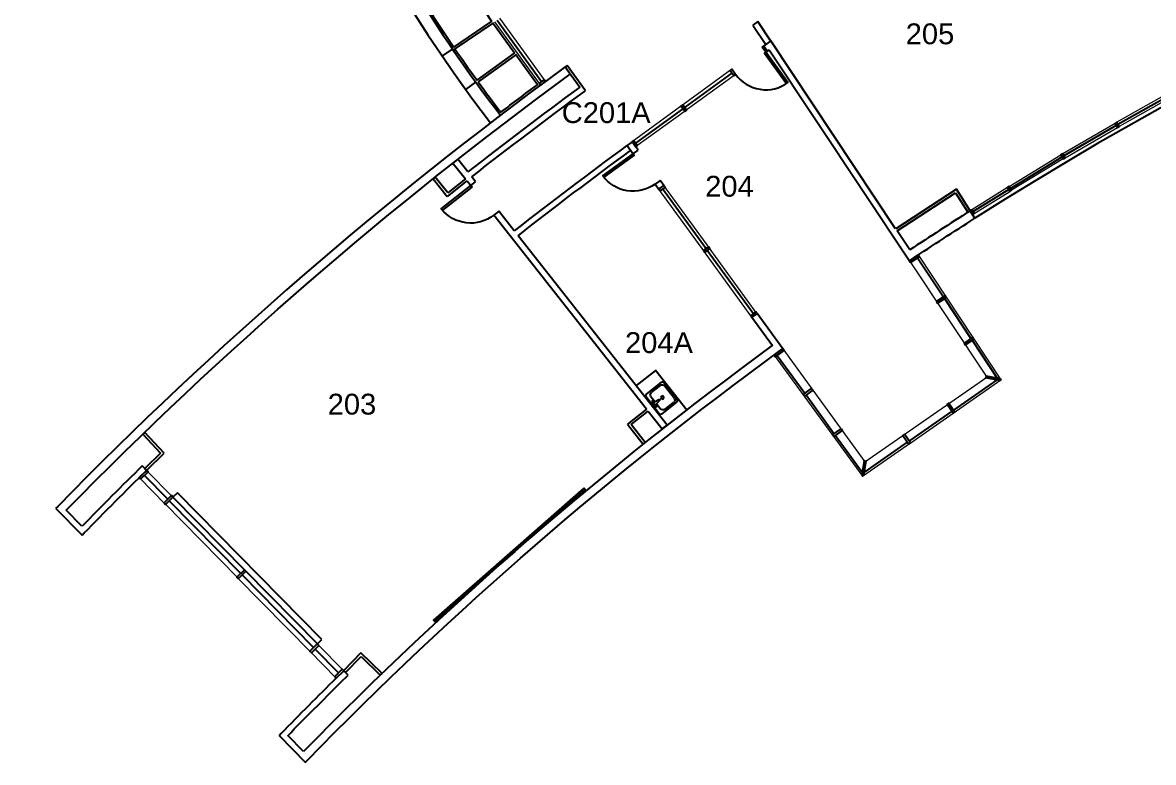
# Model space of a CAD drawing. Header units: inches. Extents: x -60 to 4788, y -1491 to 1233.
# Drawn here: x 333 to 1419, y -1491 to -780 of the extents above; entities that cross this region are included whole.
import ezdxf

# ---------------------------------------------------------------- set-up
doc = ezdxf.new("R2010")
doc.units = ezdxf.units.IN
doc.header["$LTSCALE"] = 48
doc.header["$MEASUREMENT"] = 0
doc.layers.add('A-Anno-Note', color=231, linetype='Continuous', lineweight=25)
doc.layers.add('A-FLOR-CASE', color=3, linetype='Continuous', lineweight=25)
for name, color, linetype in [('A-DOOR', 4, 'Continuous'), ('A-GLAZ', 3, 'Continuous'), ('A-ROOF-OTLN', 6, 'Continuous'), ('A-WALL', 5, 'Continuous'), ('A-WALL-JAMB', 6, 'Continuous')]:
    doc.layers.add(name, color=color, linetype=linetype)
doc.styles.add('ATT', font='txt')

# ---------------------------------------------------------------- blocks, each defined once
blk = doc.blocks.new('15PSNK03')
at = {"color": 0, "linetype": 'ByBlock'}
for p, q in [((20.5, 12.25), (1.5, 12.25)), ((0, 10.75), (0, -10.25)), ((2, -1.25), (2, 1.75)), ((9, 0.75), (3, 1.75)), ((4, 1.5), (4, 7.75)), ((7, 10.75), (17.5, 10.75)), ((9, -0.25), (9, 0.75)), ((20.5, 7.75), (20.5, -7.25)), ((22, -10.25), (22, 10.75)), ((3, -1.25), (9, -0.25)), ((4, -7.25), (4, -1)), ((17.5, -10.25), (7, -10.25)), ((1.5, -11.75), (20.5, -11.75))]:
    blk.add_line(p, q, dxfattribs=at)
for centre, radius in [((2.5, 2.75), 1), ((12, 0.25), 1.5), ((2.5, -2.25), 1)]:
    blk.add_circle(centre, radius, dxfattribs=at)
for centre, radius, start, end in [((1.5, 10.75), 1.5, 90, 180), ((20.5, 10.75), 1.5, 0, 90), ((7, 7.75), 3, 90, 180), ((17.5, 7.75), 3, 0, 90), ((1.5, -10.25), 1.5, 180, 270), ((7, -7.25), 3, 180, 270), ((17.5, -7.25), 3, 270, 0), ((20.5, -10.25), 1.5, 270, 0)]:
    blk.add_arc(centre, radius, start, end, dxfattribs=at)
at = {"color": 0, "linetype": 'ByBlock', "style": 'ATT'}
for tag, p, flags in [('ITEM', (0, -22), 3), ('ROOM_NUMBER', (0, -31), 1)]:
    blk.add_attdef(tag, p, '', height=6, dxfattribs=dict(at, flags=flags))
blk = doc.blocks.new('*U206')
at = {"linetype": 'ByBlock', "lineweight": -2}
for p, q in [((35.9, 3), (-0.1, 3)), ((8.6, -3), (30, -3))]:
    blk.add_line(p, q, dxfattribs=at)
at = {"lineweight": -2}
for p, q in [((35.9, 3), (-0.1, 3)), ((8.6, -3), (30, -3))]:
    blk.add_line(p, q, dxfattribs=at)
blk = doc.blocks.new('*U207')
at = {"linetype": 'ByBlock', "lineweight": -2}
blk.add_line((80.2, -5.1), (83, -5), dxfattribs=at)
at = {"lineweight": -2}
blk.add_line((80.2, -5.1), (83, -5), dxfattribs=at)
at = {"linetype": 'ByBlock', "lineweight": -2, "extrusion": (3.20128e-44, -3.13998e-44, -1)}
blk.add_arc((0, 3424.6), 3424.6, 268.7114, 269.9163, dxfattribs=at)
at = {"lineweight": -2, "extrusion": (3.20128e-44, -3.13998e-44, -1)}
blk.add_arc((0, 3424.6), 3424.6, 268.7114, 269.9163, dxfattribs=at)
at = {"linetype": 'ByBlock', "lineweight": -2}
blk.add_arc((0, 3424.6), 3430.6, 270.0837, 271.3389, dxfattribs=at)
at = {"lineweight": -2}
blk.add_arc((0, 3424.6), 3430.6, 270.0837, 271.3389, dxfattribs=at)
blk = doc.blocks.new('*U232')
at = {"linetype": 'ByBlock', "lineweight": -2}
for p, q in [((6.9, 3), (3, 3)), ((6.9, -3), (6.9, 3)), ((42.9, 3), (42.9, -3)), ((48.9, 3), (42.9, 3)), ((48.9, -3), (48.9, 3)), ((200.9, 3), (200.9, -3)), ((243, 3), (200.9, 3)), ((-3, -3), (6.9, -3)), ((42.9, -3), (48.9, -3)), ((200.9, -3), (234.5, -3))]:
    blk.add_line(p, q, dxfattribs=at)
at = {"lineweight": -2}
for p, q in [((6.9, 3), (3, 3)), ((6.9, -3), (6.9, 3)), ((42.9, 3), (42.9, -3)), ((48.9, 3), (42.9, 3)), ((48.9, -3), (48.9, 3)), ((200.9, 3), (200.9, -3)), ((243, 3), (200.9, 3)), ((-3, -3), (6.9, -3)), ((42.9, -3), (48.9, -3)), ((200.9, -3), (234.5, -3))]:
    blk.add_line(p, q, dxfattribs=at)
blk = doc.blocks.new('*U233')
at = {"linetype": 'ByBlock', "lineweight": -2}
for p, q in [((243.3, 3), (0, 3)), ((8.5, -3), (30.5, -3)), ((33, -3), (249.6, -3))]:
    blk.add_line(p, q, dxfattribs=at)
at = {"lineweight": -2}
for p, q in [((243.3, 3), (0, 3)), ((8.5, -3), (30.5, -3)), ((33, -3), (249.6, -3))]:
    blk.add_line(p, q, dxfattribs=at)
blk = doc.blocks.new('*U234')
at = {"linetype": 'ByBlock', "lineweight": -2}
for p, q in [((298.7, 3), (0, 3)), ((298.7, -3), (298.7, 0)), ((-6, -3), (298.7, -3))]:
    blk.add_line(p, q, dxfattribs=at)
at = {"lineweight": -2}
for p, q in [((298.7, 3), (0, 3)), ((298.7, -3), (298.7, 0)), ((-6, -3), (298.7, -3))]:
    blk.add_line(p, q, dxfattribs=at)
blk = doc.blocks.new('*U323')
at = {"linetype": 'ByBlock', "lineweight": -2}
for p, q in [((0, 3), (0, -3)), ((22.5, 3), (0, 3)), ((22.5, -3), (22.5, 3)), ((58.5, 3), (58.5, -3)), ((62.5, 3), (58.5, 3)), ((86.5, 3), (68.5, 3)), ((0, -3), (22.5, -3)), ((58.5, -3), (86.5, -3))]:
    blk.add_line(p, q, dxfattribs=at)
at = {"lineweight": -2}
for p, q in [((0, 3), (0, -3)), ((22.5, 3), (0, 3)), ((22.5, -3), (22.5, 3)), ((58.5, 3), (58.5, -3)), ((62.5, 3), (58.5, 3)), ((86.5, 3), (68.5, 3)), ((0, -3), (22.5, -3)), ((58.5, -3), (86.5, -3))]:
    blk.add_line(p, q, dxfattribs=at)
blk = doc.blocks.new('*U324')
at = {"linetype": 'ByBlock', "lineweight": -2}
for p, q in [((3, 3), (-3, 3)), ((3, -3), (3, 3)), ((159.6, 3), (159.6, -3)), ((167.8, 3), (159.6, 3)), ((159.6, -3), (161.6, -3))]:
    blk.add_line(p, q, dxfattribs=at)
at = {"lineweight": -2}
for p, q in [((3, 3), (-3, 3)), ((3, -3), (3, 3)), ((159.6, 3), (159.6, -3)), ((167.8, 3), (159.6, 3)), ((159.6, -3), (161.6, -3))]:
    blk.add_line(p, q, dxfattribs=at)
blk = doc.blocks.new('*U393')
at = {"linetype": 'ByBlock', "lineweight": -2}
blk.add_line((0, 0), (0, -6), dxfattribs=at)
at = {"lineweight": -2}
blk.add_line((0, 0), (0, -6), dxfattribs=at)
at = {"linetype": 'ByBlock', "lineweight": -2, "extrusion": (3.62324e-44, -2.64192e-44, -1)}
blk.add_arc((0, 3798), 3798, 267.9536, 270, dxfattribs=at)
at = {"lineweight": -2, "extrusion": (3.62324e-44, -2.64192e-44, -1)}
blk.add_arc((0, 3798), 3798, 267.9536, 270, dxfattribs=at)
at = {"linetype": 'ByBlock', "lineweight": -2}
blk.add_arc((0, 3798), 3804, 270, 272.0464, dxfattribs=at)
at = {"lineweight": -2}
blk.add_arc((0, 3798), 3804, 270, 272.0464, dxfattribs=at)
blk = doc.blocks.new('*U409')
at = {"linetype": 'ByBlock', "lineweight": -2}
for p, q in [((0, 3), (0, -3)), ((21.8, 3), (0, 3)), ((24.3, 3), (261.4, 3)), ((261.4, -3), (261.4, 3)), ((297.4, 3), (297.4, -3)), ((303.1, 3), (297.4, 3)), ((325, 3), (305.6, 3)), ((325, -3), (325, 3)), ((0, -3), (231.5, -3)), ((237.5, -3), (261.4, -3)), ((297.4, -3), (303.5, -3)), ((309.5, -3), (325, -3))]:
    blk.add_line(p, q, dxfattribs=at)
at = {"lineweight": -2}
for p, q in [((0, 3), (0, -3)), ((21.8, 3), (0, 3)), ((24.3, 3), (261.4, 3)), ((261.4, -3), (261.4, 3)), ((297.4, 3), (297.4, -3)), ((303.1, 3), (297.4, 3)), ((325, 3), (305.6, 3)), ((325, -3), (325, 3)), ((0, -3), (231.5, -3)), ((237.5, -3), (261.4, -3)), ((297.4, -3), (303.5, -3)), ((309.5, -3), (325, -3))]:
    blk.add_line(p, q, dxfattribs=at)
blk = doc.blocks.new('*U410')
at = {"linetype": 'ByBlock', "lineweight": -2}
for p, q in [((0, 2.5), (0, 0)), ((27.5, 2.5), (0, 2.5)), ((0, 0), (25, 0))]:
    blk.add_line(p, q, dxfattribs=at)
at = {"lineweight": -2}
for p, q in [((0, 2.5), (0, 0)), ((27.5, 2.5), (0, 2.5)), ((0, 0), (25, 0))]:
    blk.add_line(p, q, dxfattribs=at)
blk = doc.blocks.new('*U411')
at = {"linetype": 'ByBlock', "lineweight": -2}
for p, q in [((-2.5, 0), (21.4, 0)), ((21.4, 2.5), (0, 2.5)), ((21.4, 0), (21.4, 2.5))]:
    blk.add_line(p, q, dxfattribs=at)
at = {"lineweight": -2}
for p, q in [((-2.5, 0), (21.4, 0)), ((21.4, 2.5), (0, 2.5)), ((21.4, 0), (21.4, 2.5))]:
    blk.add_line(p, q, dxfattribs=at)
blk = doc.blocks.new('*U412')
at = {"linetype": 'ByBlock', "lineweight": -2}
for p, q in [((28.3, 2.5), (0, 2.5)), ((2.5, 0), (28.3, 0)), ((28.3, 0), (28.3, 2.5))]:
    blk.add_line(p, q, dxfattribs=at)
at = {"lineweight": -2}
for p, q in [((28.3, 2.5), (0, 2.5)), ((2.5, 0), (28.3, 0)), ((28.3, 0), (28.3, 2.5))]:
    blk.add_line(p, q, dxfattribs=at)
blk = doc.blocks.new('*U413')
at = {"linetype": 'ByBlock', "lineweight": -2}
for p, q in [((0, 2.5), (0, 0)), ((24.4, 2.5), (0, 2.5)), ((0, 0), (21.9, 0))]:
    blk.add_line(p, q, dxfattribs=at)
at = {"lineweight": -2}
for p, q in [((0, 2.5), (0, 0)), ((24.4, 2.5), (0, 2.5)), ((0, 0), (21.9, 0))]:
    blk.add_line(p, q, dxfattribs=at)
blk = doc.blocks.new('*U414')
at = {"linetype": 'ByBlock', "lineweight": -2}
for p, q in [((0, 2.5), (0, 0)), ((19.4, 2.5), (0, 2.5)), ((0, 0), (21.9, 0))]:
    blk.add_line(p, q, dxfattribs=at)
at = {"lineweight": -2}
for p, q in [((0, 2.5), (0, 0)), ((19.4, 2.5), (0, 2.5)), ((0, 0), (21.9, 0))]:
    blk.add_line(p, q, dxfattribs=at)
blk = doc.blocks.new('*U415')
at = {"linetype": 'ByBlock', "lineweight": -2}
for p, q in [((23.8, 2.5), (3, 2.5)), ((3, 0), (26.3, 0))]:
    blk.add_line(p, q, dxfattribs=at)
at = {"lineweight": -2}
for p, q in [((23.8, 2.5), (3, 2.5)), ((3, 0), (26.3, 0))]:
    blk.add_line(p, q, dxfattribs=at)
blk = doc.blocks.new('*U416')
at = {"linetype": 'ByBlock', "lineweight": -2}
for p, q in [((27.1, 2.5), (3, 2.5)), ((3, 0), (24.6, 0))]:
    blk.add_line(p, q, dxfattribs=at)
at = {"lineweight": -2}
for p, q in [((27.1, 2.5), (3, 2.5)), ((3, 0), (24.6, 0))]:
    blk.add_line(p, q, dxfattribs=at)
blk = doc.blocks.new('*U417')
at = {"linetype": 'ByBlock', "lineweight": -2}
for p, q in [((72.7, 2.5), (3.2, 2.5)), ((3.2, 0), (70.2, 0))]:
    blk.add_line(p, q, dxfattribs=at)
at = {"lineweight": -2}
for p, q in [((72.7, 2.5), (3.2, 2.5)), ((3.2, 0), (70.2, 0))]:
    blk.add_line(p, q, dxfattribs=at)
blk = doc.blocks.new('*U418')
at = {"linetype": 'ByBlock', "lineweight": -2}
for p, q in [((22, 2.5), (-2.5, 2.5)), ((22, 0), (22, 2.5)), ((0, 0), (22, 0))]:
    blk.add_line(p, q, dxfattribs=at)
at = {"lineweight": -2}
for p, q in [((22, 2.5), (-2.5, 2.5)), ((22, 0), (22, 2.5)), ((0, 0), (22, 0))]:
    blk.add_line(p, q, dxfattribs=at)
blk = doc.blocks.new('*U499')
at = {"linetype": 'ByBlock', "lineweight": -2}
blk.add_line((0, 0), (-1.3, 0), dxfattribs=at)
at = {"lineweight": -2}
blk.add_line((0, 0), (-1.3, 0), dxfattribs=at)
at = {"linetype": 'ByBlock', "lineweight": -2, "extrusion": (3.62156e-44, -2.64422e-44, -1)}
blk.add_arc((0, 3870), 3870, 267.9892, 270, dxfattribs=at)
at = {"lineweight": -2, "extrusion": (3.62156e-44, -2.64422e-44, -1)}
blk.add_arc((0, 3870), 3870, 267.9892, 270, dxfattribs=at)
at = {"linetype": 'ByBlock', "lineweight": -2}
blk.add_arc((0, 3870), 3876, 270.0181, 272.0109, dxfattribs=at)
at = {"lineweight": -2}
blk.add_arc((0, 3870), 3876, 270.0181, 272.0109, dxfattribs=at)
blk = doc.blocks.new('*U508')
at = {"linetype": 'ByBlock', "lineweight": -2}
for p, q in [((36, 3), (-0.1, 3)), ((6.1, -3), (27.7, -3))]:
    blk.add_line(p, q, dxfattribs=at)
at = {"lineweight": -2}
for p, q in [((36, 3), (-0.1, 3)), ((6.1, -3), (27.7, -3))]:
    blk.add_line(p, q, dxfattribs=at)
blk = doc.blocks.new('*U526')
at = {"linetype": 'ByBlock', "lineweight": -2}
for p, q in [((642.5, 44.8), (645.3, 45.2)), ((0, 0), (0, -8.5))]:
    blk.add_line(p, q, dxfattribs=at)
at = {"lineweight": -2}
for p, q in [((642.5, 44.8), (645.3, 45.2)), ((0, 0), (0, -8.5))]:
    blk.add_line(p, q, dxfattribs=at)
at = {"linetype": 'ByBlock', "lineweight": -2, "extrusion": (3.62078e-44, -2.64529e-44, -1)}
blk.add_arc((0, 3891.5), 3891.5, 260.5623, 270, dxfattribs=at)
at = {"lineweight": -2, "extrusion": (3.62078e-44, -2.64529e-44, -1)}
blk.add_arc((0, 3891.5), 3891.5, 260.5623, 270, dxfattribs=at)
at = {"linetype": 'ByBlock', "lineweight": -2}
blk.add_arc((0, 3891.5), 3900, 270, 279.4819, dxfattribs=at)
at = {"lineweight": -2}
blk.add_arc((0, 3891.5), 3900, 270, 279.4819, dxfattribs=at)
blk = doc.blocks.new('*U543')
at = {"linetype": 'ByBlock', "lineweight": -2}
for p, q in [((601.5, 51.2), (598.6, 50.7)), ((0, 0), (-3, 0))]:
    blk.add_line(p, q, dxfattribs=at)
at = {"lineweight": -2}
for p, q in [((601.5, 51.2), (598.6, 50.7)), ((0, 0), (-3, 0))]:
    blk.add_line(p, q, dxfattribs=at)
at = {"linetype": 'ByBlock', "lineweight": -2, "extrusion": (3.62533e-44, -2.63906e-44, -1)}
blk.add_arc((0, 3558), 3558, 260.3147, 270, dxfattribs=at)
at = {"lineweight": -2, "extrusion": (3.62533e-44, -2.63906e-44, -1)}
blk.add_arc((0, 3558), 3558, 260.3147, 270, dxfattribs=at)
at = {"linetype": 'ByBlock', "lineweight": -2}
blk.add_arc((0, 3558), 3566.5, 270.0482, 279.6341, dxfattribs=at)
at = {"lineweight": -2}
blk.add_arc((0, 3558), 3566.5, 270.0482, 279.6341, dxfattribs=at)
blk = doc.blocks.new('*U546')
at = {"linetype": 'ByBlock', "lineweight": -2}
for p, q in [((0, 0), (0, -6)), ((87.9, 1.1), (84.9, 1))]:
    blk.add_line(p, q, dxfattribs=at)
at = {"lineweight": -2}
for p, q in [((0, 0), (0, -6)), ((87.9, 1.1), (84.9, 1))]:
    blk.add_line(p, q, dxfattribs=at)
at = {"linetype": 'ByBlock', "lineweight": -2, "extrusion": (3.20572e-44, -3.13545e-44, -1)}
blk.add_arc((0, 3449.5), 3449.5, 268.5889, 270, dxfattribs=at)
at = {"lineweight": -2, "extrusion": (3.20572e-44, -3.13545e-44, -1)}
blk.add_arc((0, 3449.5), 3449.5, 268.5889, 270, dxfattribs=at)
at = {"linetype": 'ByBlock', "lineweight": -2}
blk.add_arc((0, 3449.5), 3455.5, 270, 271.3592, dxfattribs=at)
at = {"lineweight": -2}
blk.add_arc((0, 3449.5), 3455.5, 270, 271.3592, dxfattribs=at)
blk = doc.blocks.new('*U547')
at = {"linetype": 'ByBlock', "lineweight": -2}
for p, q in [((0, 2.5), (0, 0)), ((21.2, 2.5), (0, 2.5)), ((0, 0), (23.7, 0))]:
    blk.add_line(p, q, dxfattribs=at)
at = {"lineweight": -2}
for p, q in [((0, 2.5), (0, 0)), ((21.2, 2.5), (0, 2.5)), ((0, 0), (23.7, 0))]:
    blk.add_line(p, q, dxfattribs=at)
blk = doc.blocks.new('*U548')
at = {"linetype": 'ByBlock', "lineweight": -2}
for p, q in [((0, 5), (0, -5)), ((0, 5), (0, 5)), ((6, -5), (6, 5)), ((6, 5), (6, 5)), ((0, -5), (6, -5))]:
    blk.add_line(p, q, dxfattribs=at)
at = {"lineweight": -2}
for p, q in [((0, 5), (0, -5)), ((0, 5), (0, 5)), ((6, -5), (6, 5)), ((6, 5), (6, 5)), ((0, -5), (6, -5))]:
    blk.add_line(p, q, dxfattribs=at)
blk = doc.blocks.new('*U554')
at = {"linetype": 'ByBlock', "lineweight": -2}
for p, q in [((30, 1.2), (6, 1.2)), ((30, -1.3), (30, 1.2)), ((0, -1.3), (30, -1.3))]:
    blk.add_line(p, q, dxfattribs=at)
at = {"lineweight": -2}
for p, q in [((30, 1.2), (6, 1.2)), ((30, -1.3), (30, 1.2)), ((0, -1.3), (30, -1.3))]:
    blk.add_line(p, q, dxfattribs=at)
blk = doc.blocks.new('*U570')
at = {"linetype": 'ByBlock', "lineweight": -2}
for p, q in [((0, 3), (0, -3)), ((197.8, 3), (0, 3)), ((197.8, -3), (197.8, 3)), ((0, -3), (197.8, -3))]:
    blk.add_line(p, q, dxfattribs=at)
at = {"lineweight": -2}
for p, q in [((0, 3), (0, -3)), ((197.8, 3), (0, 3)), ((197.8, -3), (197.8, 3)), ((0, -3), (197.8, -3))]:
    blk.add_line(p, q, dxfattribs=at)
blk = doc.blocks.new('*U571')
at = {"linetype": 'ByBlock', "lineweight": -2}
for p, q in [((74.8, 0.8), (71.8, 0.7)), ((0, 0), (0, -8.5))]:
    blk.add_line(p, q, dxfattribs=at)
at = {"lineweight": -2}
for p, q in [((74.8, 0.8), (71.8, 0.7)), ((0, 0), (0, -8.5))]:
    blk.add_line(p, q, dxfattribs=at)
at = {"linetype": 'ByBlock', "lineweight": -2, "extrusion": (3.78559e-44, -2.40353e-44, -1)}
blk.add_arc((0, 3558), 3558, 268.8434, 270, dxfattribs=at)
at = {"lineweight": -2, "extrusion": (3.78559e-44, -2.40353e-44, -1)}
blk.add_arc((0, 3558), 3558, 268.8434, 270, dxfattribs=at)
at = {"linetype": 'ByBlock', "lineweight": -2}
blk.add_arc((0, 3558), 3566.5, 270, 271.1086, dxfattribs=at)
at = {"lineweight": -2}
blk.add_arc((0, 3558), 3566.5, 270, 271.1086, dxfattribs=at)

msp = doc.modelspace()

# ---------------------------------------------------------------- linework, layer by layer
at = {"layer": 'A-DOOR', "linetype": 'ByBlock', "lineweight": -2}
for points in [[(1043.2, -803.9), (1044.9, -802.8), (1048.4, -807.6), (1046.8, -808.8)], [(1046.8, -808.8), (1045.4, -809.8), (1066.5, -838.9), (1067.9, -837.9)], [(1014.1, -825.1), (1012.5, -826.3), (1016, -831.1), (1017.7, -830)], [(919.2, -906.3), (920.2, -907.7), (891.1, -928.9), (890.1, -927.5)], [(763.3, -936.9), (764.4, -938.3), (736.1, -960.6), (735, -959.2)]]:
    msp.add_lwpolyline(points, close=True, dxfattribs=at)
msp.add_arc((1046.8, -808.8), 36, 216.0068, 306.0068, dxfattribs=at)
at = {"layer": 'A-DOOR', "linetype": 'ByBlock', "lineweight": -2, "extrusion": (4.97841e-60, -1.70013e-57, -1)}
msp.add_arc((-919.2, -906.3), 36, 233.9472, 323.9472, dxfattribs=at)
at = {"layer": 'A-DOOR', "linetype": 'ByBlock', "lineweight": -2, "extrusion": (-4.97841e-60, -1.15001e-57, -1)}
msp.add_arc((-763.3, -936.9), 36, 231.8103, 321.8103, dxfattribs=at)
at = {"layer": 'A-FLOR-CASE'}
for points in [[(922.2, -1129.3), (941.1, -1114.4), (970.7, -1152.3), (951.9, -1167)], [(871.8, -1227.6), (727.4, -1354.2), (728.7, -1355.7), (873.1, -1229.1)]]:
    msp.add_lwpolyline(points, close=True, dxfattribs=at)
at = {"layer": 'A-GLAZ', "linetype": 'Continuous', "lineweight": 18}
for p, q in [((786.1, -779.6), (829, -838.8)), ((791, -776.2), (833.7, -835.2)), ((1184.7, -1009.1), (1258.9, -1120.8)), ((1193, -1003.5), (1272.6, -1123.4)), ((1063, -1093.7), (1141.9, -1202.1)), ((1054.9, -1099.6), (1139.6, -1215.9)), ((1141.9, -1202.1), (1258.9, -1120.8)), ((1184, -1185.1), (1272.6, -1123.4)), ((1139.6, -1215.9), (1185.6, -1183.9))]:
    msp.add_line(p, q, dxfattribs=at)
at = {"layer": 'A-GLAZ', "linetype": 'Continuous', "lineweight": -3}
for p, q in [((788.6, -777.9), (831.3, -837)), ((1057.7, -1100), (1084.2, -1136.4)), ((1227.2, -1152.6), (1268.7, -1123.7)), ((1085.4, -1138), (1112.5, -1175.2)), ((1184.5, -1182.3), (1225.5, -1153.7)), ((1113.6, -1176.9), (1139.2, -1212)), ((1141.2, -1212.4), (1182.8, -1183.4))]:
    msp.add_line(p, q, dxfattribs=at)
at = {"layer": 'A-GLAZ', "linetype": 'ByBlock', "lineweight": 18}
for p, q in [((1014.1, -825.1), (965.3, -860.6)), ((1017.7, -830), (968.8, -865.4)), ((1436.8, -851.6), (1386.1, -880)), ((966.9, -859.4), (918.2, -894.8)), ((970.4, -864.3), (921.7, -899.6)), ((988, -1000.9), (943.9, -940.3)), ((992.9, -997.4), (948.8, -936.8)), ((1038.2, -1059.6), (991.7, -995.7)), ((1033.3, -1063.1), (986.8, -999.3)), ((477.2, -1236.1), (451.9, -1210.4)), ((470.1, -1243.1), (444.8, -1217.4)), ((547.3, -1307.3), (475.8, -1234.6)), ((540.1, -1314.3), (468.7, -1241.7)), ((610.2, -1385.5), (538.7, -1312.9)), ((617.3, -1378.5), (545.9, -1305.9)), ((641.3, -1402.9), (615.9, -1377.1)), ((634.1, -1409.9), (608.8, -1384.1))]:
    msp.add_line(p, q, dxfattribs=at)
at = {"layer": 'A-GLAZ', "linetype": 'ByBlock', "lineweight": -2}
for p, q in [((1014.3, -828.7), (968.7, -861.8)), ((1435.7, -849.6), (1385, -878.1)), ((967.1, -863), (921.6, -896)), ((989.3, -997.5), (947.5, -940.1)), ((1034.6, -1059.8), (990.5, -999.1)), ((472.2, -1238.2), (449.8, -1215.3)), ((542.3, -1309.4), (473.6, -1239.6)), ((612.3, -1380.6), (543.7, -1310.8)), ((636.3, -1404.9), (613.8, -1382))]:
    msp.add_line(p, q, dxfattribs=at)
at = {"layer": 'A-GLAZ'}
for p, q in [((1192.5, -1006.3), (1217.3, -1043.7)), ((1218.4, -1045.4), (1243.8, -1083.7)), ((1244.9, -1085.4), (1269.1, -1121.8))]:
    msp.add_line(p, q, dxfattribs=at)
at = {"layer": 'A-GLAZ', "linetype": 'ByBlock', "lineweight": 18}
for points in [[(1434.6, -847.6), (1383.9, -876.1)], [(1382.2, -877.1), (1331.9, -906.4)], [(1334.2, -910.3), (1384.4, -881)], [(1280.5, -937.6), (1330.2, -907.4)], [(1332.5, -911.3), (1282.8, -941.4)], [(1278.8, -938.6), (1244.6, -960)], [(1247, -963.8), (1281.1, -942.5)]]:
    msp.add_lwpolyline(points, dxfattribs=at)
at = {"layer": 'A-GLAZ', "linetype": 'ByBlock', "lineweight": -2}
msp.add_lwpolyline([(968.8, -865.4), (970.4, -864.3), (966.9, -859.4), (965.3, -860.6)], close=True, dxfattribs=at)
for points in [[(1383.3, -879), (1333.1, -908.3)], [(1281.7, -939.5), (1331.3, -909.4)], [(1280, -940.5), (1245.8, -961.9)]]:
    msp.add_lwpolyline(points, dxfattribs=at)
at = {"layer": 'A-GLAZ'}
msp.add_arc((3154.6, -3972), 3558, 87.0644, 122.412, dxfattribs=at)
at = {"layer": 'A-ROOF-OTLN'}
for p, q in [((736, -812.6), (745.9, -805.8)), ((758.5, -844.7), (768.2, -837.6))]:
    msp.add_line(p, q, dxfattribs=at)
for points in [[(747, -803.9), (783.3, -779.1), (783.3, -779), (764, -749.1), (726.6, -773.2, 0.00645)], [(769.3, -835.6), (805.3, -809.6), (784.5, -780.7), (784.4, -780.7), (748.1, -805.5, 0.00645)], [(770.5, -837.3, 0.006368), (792.2, -866.4, -0.002819), (827.3, -840), (806.5, -811.2)]]:
    msp.add_lwpolyline(points, format="xyb", close=True, dxfattribs=at)
for radius, start in [(1440.9, 180), (1428.9, 211.3715)]:
    msp.add_arc((1925.9, 0), radius, start, 217.4655, dxfattribs=at)
at = {"layer": 'A-WALL-JAMB', "linetype": 'ByBlock', "lineweight": -2}
for points in [[(1016, -831.1), (1017.7, -830), (1014.1, -825.1), (1012.5, -826.3)], [(970.4, -864.3), (968.8, -865.4), (965.3, -860.6), (966.9, -859.4)], [(1383.9, -876.1), (1382.2, -877.1), (1384.4, -881), (1386.1, -880)], [(923.4, -898.5), (921.7, -899.6), (918.2, -894.8), (919.8, -893.6)], [(1331.9, -906.4), (1330.2, -907.4), (1332.5, -911.3), (1334.2, -910.3)], [(945.1, -941.9), (943.9, -940.3), (948.8, -936.8), (949.9, -938.4)], [(1280.5, -937.6), (1278.8, -938.6), (1281.1, -942.5), (1282.8, -941.4)], [(1244.6, -960), (1242.9, -961.1), (1245.3, -964.9), (1247, -963.8)], [(986.8, -999.3), (988, -1000.9), (992.9, -997.4), (991.7, -995.7)], [(988, -1000.9), (986.8, -999.3), (991.7, -995.7), (992.9, -997.4)], [(1032.2, -1061.5), (1033.3, -1063.1), (1038.2, -1059.6), (1037, -1058)], [(446.2, -1218.8), (444.8, -1217.4), (451.9, -1210.4), (453.3, -1211.8)], [(477.2, -1236.1), (475.8, -1234.6), (468.7, -1241.7), (470.1, -1243.1)], [(468.7, -1241.7), (470.1, -1243.1), (477.2, -1236.1), (475.8, -1234.6)], [(547.3, -1307.3), (545.9, -1305.9), (538.7, -1312.9), (540.1, -1314.3)], [(545.9, -1305.9), (547.3, -1307.3), (540.1, -1314.3), (538.7, -1312.9)], [(610.2, -1385.5), (608.8, -1384.1), (615.9, -1377.1), (617.3, -1378.5)], [(615.9, -1377.1), (617.3, -1378.5), (610.2, -1385.5), (608.8, -1384.1)], [(632.7, -1408.4), (634.1, -1409.9), (641.3, -1402.9), (639.9, -1401.4)]]:
    msp.add_lwpolyline(points, close=True, dxfattribs=at)
at = {"layer": 'A-WALL-JAMB', "linetype": 'Continuous', "lineweight": -3}
for points in [[(833.7, -835.2), (834.9, -836.8), (830.2, -840.4), (829, -838.8)], [(1185.8, -1010.7), (1184.7, -1009.1), (1193, -1003.5), (1194.1, -1005.2)], [(1210.6, -1048.1), (1211.7, -1049.8), (1220.1, -1044.3), (1219, -1042.6)], [(1237.2, -1088.1), (1238.3, -1089.8), (1246.6, -1084.3), (1245.5, -1082.6)], [(1064.2, -1095.3), (1063, -1093.7), (1054.9, -1099.6), (1056.1, -1101.2)], [(1090.7, -1131.8), (1091.9, -1133.4), (1083.8, -1139.2), (1082.6, -1137.6)], [(1221, -1147.2), (1222.6, -1146), (1228.3, -1154.2), (1226.7, -1155.4)], [(1119, -1170.6), (1120.1, -1172.2), (1112, -1178), (1110.8, -1176.4)], [(1179.9, -1175.7), (1178.3, -1176.8), (1184, -1185.1), (1185.6, -1183.9)]]:
    msp.add_lwpolyline(points, close=True, dxfattribs=at)
at = {"layer": 'A-WALL-JAMB'}
for points in [[(1258.9, -1120.8), (1258.1, -1119.7), (1271.8, -1122.3), (1272.6, -1123.4), (1271.4, -1124.2), (1257.7, -1121.6)], [(1141.9, -1202.1), (1141.1, -1201), (1138.8, -1214.8), (1139.6, -1215.9), (1140.8, -1215.1), (1143.1, -1201.3)]]:
    msp.add_lwpolyline(points, close=True, dxfattribs=at)

# ---------------------------------------------------------------- block references
at = {"layer": 'A-FLOR-CASE', "xscale": -0.9999999999999993, "rotation": 217.9491178460827}
msp.add_blockref('15PSNK03', (937.7, -1147.6), dxfattribs=at)
at = {"layer": 'A-WALL'}
for name, p, rotation in [('*U234', (1487.4, -791.5), 117.5389764922945), ('*U323', (1049.1, -799.7), 123.6169815271392), ('*U324', (917.6, -899), 36.00676270747915), ('*U233', (1187.2, -1007.4), 123.6169815271392), ('*U526', (858.9, -829.8), 216.1513437536163), ('*U554', (872.5, -846.5), 125.8770954081009), ('*U499', (872.5, -846.5), 216.1344229181163), ('*U393', (916.9, -903.2), 216.0980528117993), ('*U232', (917.6, -899), 306.0527874376515), ('*U409', (949.5, -1168.8), 128.1896850999411), ('*U414', (727.2, -930.3), 308.3667263709019), ('*U416', (760.6, -928.6), 218.3667263709018), ('*U417', (1170.2, -982.1), 33.03178027497336), ('*U418', (1229, -943.8), 302.4120337374662), ('*U571', (1247.5, -968.3), 212.4120337373722), ('*U543', (1060.6, -1095.4), 216.0527960301971), ('*U415', (934.5, -1149.7), 218.3845089849374), ('*U413', (930.9, -1183.6), 128.3667263708967), ('*U410', (448.3, -1175.6), 313.1733099550756), ('*U547', (451.9, -1210.4), 44.17183858455503), ('*U546', (452, -1210.4), 224.3650875022784), ('*U570', (618.1, -1375), 134.5297982605474), ('*U508', (392, -1270.6), 134.515147829303), ('*U411', (656.1, -1387.5), 225.8862654599951), ('*U412', (656.1, -1387.5), 315.8862654599951), ('*U207', (641.9, -1410.7), 224.4461206350711), ('*U548', (641.9, -1410.7), 134.5297982605659), ('*U206', (606.5, -1488.7), 134.5151478293053)]:
    msp.add_blockref(name, p, dxfattribs=dict(at, rotation=rotation))

# ---------------------------------------------------------------- texts
at = {"layer": 'A-Anno-Note', "char_height": 20, "attachment_point": 1}
for s, insert in [('{\\fArial|b0|i0|c0|p34;205}', (1181.1, -781.1)), ('{\\fArial|b0|i0|c0|p34;C201A}', (850.7, -856.8)), ('{\\fArial|b0|i0|c0|p34;204}', (988.5, -927.5)), ('{\\fArial|b0|i0|c0|p34;204A}', (911.5, -1077.7)), ('{\\fArial|b0|i0|c0|p34;203}', (625.9, -1136.8))]:
    msp.add_mtext(s, dxfattribs=dict(at, insert=insert))

doc.saveas('drawing.dxf')
